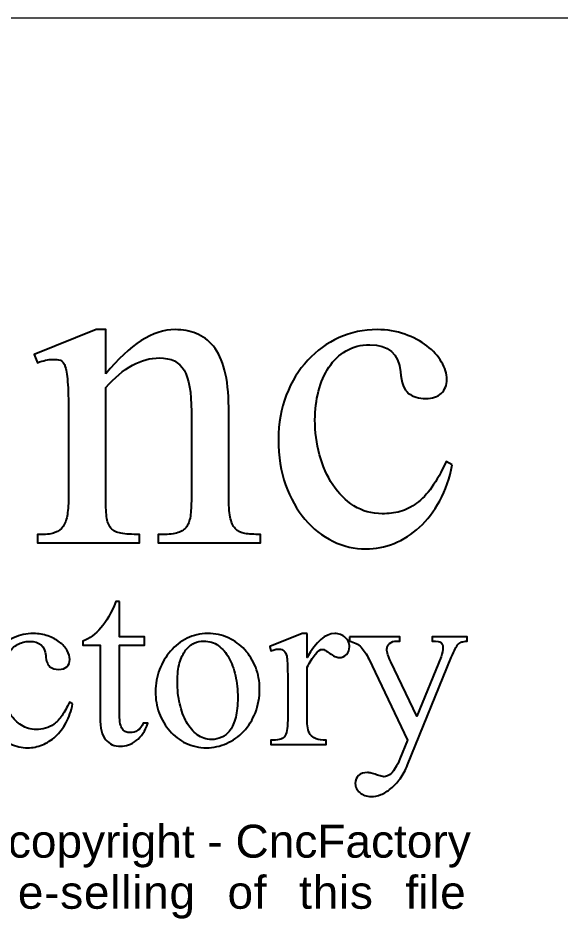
# Model space of a CAD drawing. Header units: millimetres. Extents: x -713 to 709, y -476 to 472.
# Drawn here: x 501.2 to 570.2, y 357.3 to 472.4 of the extents above; entities that cross this region are included whole.
import ezdxf

# ---------------------------------------------------------------- set-up
doc = ezdxf.new("R2010")
doc.units = ezdxf.units.MM
doc.header["$MEASUREMENT"] = 0
doc.layers.add('Livello 1', color=7, linetype='Continuous')
doc.styles.add('0', font='arial.ttf', dxfattribs={"height": 1})

msp = doc.modelspace()

# ---------------------------------------------------------------- linework, layer by layer
at = {"layer": 'Livello 1', "color": 7, "lineweight": 20}
msp.add_lwpolyline([(-713.3127, -475.8986), (709.0873, -475.8986), (709.0873, 472.3682), (-713.3127, 472.3682), (-713.3127, -475.8986)], close=True, dxfattribs=at)
at = {"layer": 'Livello 1'}
for points, knots in [([(512.3379, 427.0963), (515.3961, 430.8423), (518.3373, 432.7153), (521.1468, 432.7153), (521.1468, 432.7153), (522.1125, 432.7153), (523.0197, 432.5543), (523.8392, 432.2178), (523.8392, 432.2178), (524.6733, 431.8959), (525.3902, 431.3545), (526.0195, 430.5936), (526.0195, 430.5936), (526.634, 429.8327), (527.1023, 428.823), (527.4535, 427.55), (527.4535, 427.55), (527.79, 426.2769), (527.9656, 424.6966), (527.9656, 422.809), (527.9656, 422.809), (527.9656, 422.809), (527.9656, 411.5711), (527.9656, 411.5711), (527.9656, 411.5711), (527.9656, 410.4297), (528.0242, 409.5225), (528.1558, 408.864), (528.1558, 408.864), (528.2876, 408.2202), (528.507, 407.7227), (528.7997, 407.3861), (528.7997, 407.3861), (529.107, 407.0642), (529.5167, 406.8593), (530.0288, 406.7715), (530.0288, 406.7715), (530.541, 406.6838), (531.1995, 406.6398), (532.0042, 406.6398), (532.0042, 406.6398), (532.0042, 406.6398), (532.0042, 405.5863), (532.0042, 405.5863), (532.0042, 405.5863), (532.0042, 405.5863), (519.0104, 405.5863), (519.0104, 405.5863), (519.0104, 405.5863), (519.0104, 405.5863), (519.0104, 406.6398), (519.0104, 406.6398), (519.0104, 406.6398), (519.0104, 406.6398), (519.5225, 406.6398), (519.5225, 406.6398), (519.5225, 406.6398), (520.3712, 406.6398), (521.0444, 406.713), (521.5418, 406.874), (521.5418, 406.874), (522.0394, 407.0349), (522.4052, 407.2983), (522.6539, 407.6641), (522.6539, 407.6641), (522.8881, 408.0446), (523.049, 408.5421), (523.1222, 409.1859), (523.1222, 409.1859), (523.1954, 409.8298), (523.2246, 410.6199), (523.2246, 411.5564), (523.2246, 411.5564), (523.2246, 411.5564), (523.2246, 422.3115), (523.2246, 422.3115), (523.2246, 422.3115), (523.2246, 424.7405), (522.9173, 426.4818), (522.3028, 427.5353), (522.3028, 427.5353), (521.6882, 428.5889), (520.6346, 429.1157), (519.1567, 429.1157), (519.1567, 429.1157), (516.8448, 429.1157), (514.5621, 427.8572), (512.3379, 425.3404), (512.3379, 425.3404), (512.3379, 425.3404), (512.3379, 411.5564), (512.3379, 411.5564), (512.3379, 411.5564), (512.3379, 410.4444), (512.3672, 409.5664), (512.4403, 408.9225), (512.4403, 408.9225), (512.5135, 408.2787), (512.7037, 407.7959), (512.9817, 407.4446), (512.9817, 407.4446), (513.2744, 407.1081), (513.6988, 406.8886), (514.2694, 406.7862), (514.2694, 406.7862), (514.8401, 406.6838), (515.6302, 406.6398), (516.6399, 406.6398), (516.6399, 406.6398), (516.6399, 406.6398), (516.6399, 405.5863), (516.6399, 405.5863), (516.6399, 405.5863), (516.6399, 405.5863), (503.6461, 405.5863), (503.6461, 405.5863), (503.6461, 405.5863), (503.6461, 405.5863), (503.6461, 406.6398), (503.6461, 406.6398), (503.6461, 406.6398), (503.6461, 406.6398), (504.2021, 406.6398), (504.2021, 406.6398), (504.2021, 406.6398), (504.8752, 406.6398), (505.4313, 406.713), (505.8703, 406.874), (505.8703, 406.874), (506.3092, 407.0349), (506.6604, 407.2983), (506.9238, 407.6641), (506.9238, 407.6641), (507.1726, 408.0446), (507.3482, 408.5567), (507.4506, 409.2006), (507.4506, 409.2006), (507.553, 409.8444), (507.5969, 410.6346), (507.5969, 411.5857), (507.5969, 411.5857), (507.5969, 411.5857), (507.5969, 421.3311), (507.5969, 421.3311), (507.5969, 421.3311), (507.5969, 423.2187), (507.5676, 424.682), (507.5091, 425.7063), (507.5091, 425.7063), (507.4506, 426.7452), (507.3482, 427.4914), (507.1872, 427.9597), (507.1872, 427.9597), (507.0409, 428.4426), (506.8214, 428.7206), (506.558, 428.8084), (506.558, 428.8084), (506.28, 428.8816), (505.9434, 428.9254), (505.5483, 428.9254), (505.5483, 428.9254), (505.2703, 428.9254), (504.9776, 428.8962), (504.685, 428.823), (504.685, 428.823), (504.3777, 428.7498), (504.0265, 428.6474), (503.6314, 428.5011), (503.6314, 428.5011), (503.6314, 428.5011), (503.2071, 429.5546), (503.2071, 429.5546), (503.2071, 429.5546), (503.2071, 429.5546), (511.0941, 432.7153), (511.0941, 432.7153), (511.0941, 432.7153), (511.0941, 432.7153), (512.3379, 432.7153), (512.3379, 432.7153), (512.3379, 432.7153), (512.3379, 432.7153), (512.3379, 427.0963), (512.3379, 427.0963)], [0, 0, 0, 0, 0.021276596, 0.021276596, 0.021276596, 0.021276596, 0.042553191, 0.042553191, 0.042553191, 0.042553191, 0.063829787, 0.063829787, 0.063829787, 0.063829787, 0.085106383, 0.085106383, 0.085106383, 0.085106383, 0.106382979, 0.106382979, 0.106382979, 0.106382979, 0.127659574, 0.127659574, 0.127659574, 0.127659574, 0.14893617, 0.14893617, 0.14893617, 0.14893617, 0.170212766, 0.170212766, 0.170212766, 0.170212766, 0.191489362, 0.191489362, 0.191489362, 0.191489362, 0.212765957, 0.212765957, 0.212765957, 0.212765957, 0.234042553, 0.234042553, 0.234042553, 0.234042553, 0.255319149, 0.255319149, 0.255319149, 0.255319149, 0.276595745, 0.276595745, 0.276595745, 0.276595745, 0.29787234, 0.29787234, 0.29787234, 0.29787234, 0.319148936, 0.319148936, 0.319148936, 0.319148936, 0.340425532, 0.340425532, 0.340425532, 0.340425532, 0.361702128, 0.361702128, 0.361702128, 0.361702128, 0.382978723, 0.382978723, 0.382978723, 0.382978723, 0.404255319, 0.404255319, 0.404255319, 0.404255319, 0.425531915, 0.425531915, 0.425531915, 0.425531915, 0.446808511, 0.446808511, 0.446808511, 0.446808511, 0.468085106, 0.468085106, 0.468085106, 0.468085106, 0.489361702, 0.489361702, 0.489361702, 0.489361702, 0.510638298, 0.510638298, 0.510638298, 0.510638298, 0.531914894, 0.531914894, 0.531914894, 0.531914894, 0.553191489, 0.553191489, 0.553191489, 0.553191489, 0.574468085, 0.574468085, 0.574468085, 0.574468085, 0.595744681, 0.595744681, 0.595744681, 0.595744681, 0.617021277, 0.617021277, 0.617021277, 0.617021277, 0.638297872, 0.638297872, 0.638297872, 0.638297872, 0.659574468, 0.659574468, 0.659574468, 0.659574468, 0.680851064, 0.680851064, 0.680851064, 0.680851064, 0.70212766, 0.70212766, 0.70212766, 0.70212766, 0.723404255, 0.723404255, 0.723404255, 0.723404255, 0.744680851, 0.744680851, 0.744680851, 0.744680851, 0.765957447, 0.765957447, 0.765957447, 0.765957447, 0.787234043, 0.787234043, 0.787234043, 0.787234043, 0.808510638, 0.808510638, 0.808510638, 0.808510638, 0.829787234, 0.829787234, 0.829787234, 0.829787234, 0.85106383, 0.85106383, 0.85106383, 0.85106383, 0.872340426, 0.872340426, 0.872340426, 0.872340426, 0.893617021, 0.893617021, 0.893617021, 0.893617021, 0.914893617, 0.914893617, 0.914893617, 0.914893617, 0.936170213, 0.936170213, 0.936170213, 0.936170213, 0.957446809, 0.957446809, 0.957446809, 0.957446809, 1, 1, 1, 1]), ([(556.4116, 415.5219), (556.075, 413.7952), (555.5336, 412.2588), (554.802, 410.9272), (554.802, 410.9272), (554.085, 409.5957), (553.2217, 408.4689), (552.2413, 407.5617), (552.2413, 407.5617), (551.2609, 406.6545), (550.1781, 405.9667), (549.0075, 405.4985), (549.0075, 405.4985), (547.8368, 405.0303), (546.637, 404.7961), (545.4078, 404.7961), (545.4078, 404.7961), (543.9592, 404.7961), (542.5544, 405.118), (541.2229, 405.7765), (541.2229, 405.7765), (539.8766, 406.435), (538.6914, 407.3715), (537.6671, 408.5714), (537.6671, 408.5714), (536.6428, 409.7712), (535.8234, 411.2345), (535.2088, 412.9465), (535.2088, 412.9465), (534.5942, 414.6586), (534.2869, 416.5901), (534.2869, 418.7411), (534.2869, 418.7411), (534.2869, 420.7897), (534.6235, 422.6773), (535.2966, 424.3893), (535.2966, 424.3893), (535.9697, 426.116), (536.8769, 427.5792), (538.0183, 428.8084), (538.0183, 428.8084), (539.1596, 430.0375), (540.4912, 431.0033), (541.9984, 431.691), (541.9984, 431.691), (543.5056, 432.3787), (545.1298, 432.7153), (546.8418, 432.7153), (546.8418, 432.7153), (548.1295, 432.7153), (549.3001, 432.5251), (550.3683, 432.13), (550.3683, 432.13), (551.4511, 431.7495), (552.3876, 431.252), (553.1778, 430.6374), (553.1778, 430.6374), (553.9826, 430.0229), (554.5971, 429.3351), (555.0507, 428.5889), (555.0507, 428.5889), (555.4897, 427.828), (555.7092, 427.0963), (555.7092, 426.3793), (555.7092, 426.3793), (555.7092, 425.6331), (555.4751, 425.0478), (555.0068, 424.5942), (555.0068, 424.5942), (554.5386, 424.1552), (553.8802, 423.9357), (553.0168, 423.9357), (553.0168, 423.9357), (552.1389, 423.9357), (551.4218, 424.1552), (550.8512, 424.5942), (550.8512, 424.5942), (550.2805, 425.0478), (549.9439, 425.955), (549.8269, 427.3597), (549.8269, 427.3597), (549.5928, 429.6424), (548.3051, 430.7838), (545.9199, 430.7838), (545.9199, 430.7838), (544.7786, 430.7838), (543.7836, 430.5204), (542.9056, 430.0082), (542.9056, 430.0082), (542.0277, 429.4961), (541.3106, 428.8084), (540.7253, 427.9304), (540.7253, 427.9304), (540.14, 427.0524), (539.6864, 426.0428), (539.3938, 424.8868), (539.3938, 424.8868), (539.0865, 423.7162), (538.9401, 422.5017), (538.9401, 421.214), (538.9401, 421.214), (538.9401, 419.6922), (539.1304, 418.2143), (539.5108, 416.7803), (539.5108, 416.7803), (539.9059, 415.3609), (540.4619, 414.0879), (541.2082, 412.9612), (541.2082, 412.9612), (541.9545, 411.8491), (542.8471, 410.9565), (543.9006, 410.2834), (543.9006, 410.2834), (544.9542, 409.6103), (546.1541, 409.2738), (547.5003, 409.2738), (547.5003, 409.2738), (548.2904, 409.2738), (549.0513, 409.3762), (549.783, 409.5664), (549.783, 409.5664), (550.5146, 409.7712), (551.2023, 410.1225), (551.8755, 410.6199), (551.8755, 410.6199), (552.5486, 411.1028), (553.1924, 411.7906), (553.807, 412.6539), (553.807, 412.6539), (554.4215, 413.5172), (555.0215, 414.6147), (555.6214, 415.9462), (555.6214, 415.9462), (555.6214, 415.9462), (556.4116, 415.5219), (556.4116, 415.5219)], [0, 0, 0, 0, 0.028571429, 0.028571429, 0.028571429, 0.028571429, 0.057142857, 0.057142857, 0.057142857, 0.057142857, 0.085714286, 0.085714286, 0.085714286, 0.085714286, 0.114285714, 0.114285714, 0.114285714, 0.114285714, 0.142857143, 0.142857143, 0.142857143, 0.142857143, 0.171428571, 0.171428571, 0.171428571, 0.171428571, 0.2, 0.2, 0.2, 0.2, 0.228571429, 0.228571429, 0.228571429, 0.228571429, 0.257142857, 0.257142857, 0.257142857, 0.257142857, 0.285714286, 0.285714286, 0.285714286, 0.285714286, 0.314285714, 0.314285714, 0.314285714, 0.314285714, 0.342857143, 0.342857143, 0.342857143, 0.342857143, 0.371428571, 0.371428571, 0.371428571, 0.371428571, 0.4, 0.4, 0.4, 0.4, 0.428571429, 0.428571429, 0.428571429, 0.428571429, 0.457142857, 0.457142857, 0.457142857, 0.457142857, 0.485714286, 0.485714286, 0.485714286, 0.485714286, 0.514285714, 0.514285714, 0.514285714, 0.514285714, 0.542857143, 0.542857143, 0.542857143, 0.542857143, 0.571428571, 0.571428571, 0.571428571, 0.571428571, 0.6, 0.6, 0.6, 0.6, 0.628571429, 0.628571429, 0.628571429, 0.628571429, 0.657142857, 0.657142857, 0.657142857, 0.657142857, 0.685714286, 0.685714286, 0.685714286, 0.685714286, 0.714285714, 0.714285714, 0.714285714, 0.714285714, 0.742857143, 0.742857143, 0.742857143, 0.742857143, 0.771428571, 0.771428571, 0.771428571, 0.771428571, 0.8, 0.8, 0.8, 0.8, 0.828571429, 0.828571429, 0.828571429, 0.828571429, 0.857142857, 0.857142857, 0.857142857, 0.857142857, 0.885714286, 0.885714286, 0.885714286, 0.885714286, 0.914285714, 0.914285714, 0.914285714, 0.914285714, 0.942857143, 0.942857143, 0.942857143, 0.942857143, 1, 1, 1, 1]), ([(514.0791, 398.098), (514.0791, 398.098), (514.0791, 393.6185), (514.0791, 393.6185), (514.0791, 393.6185), (514.0791, 393.6185), (517.2787, 393.6185), (517.2787, 393.6185), (517.2787, 393.6185), (517.2787, 393.6185), (517.2787, 392.5672), (517.2787, 392.5672), (517.2787, 392.5672), (517.2787, 392.5672), (514.0791, 392.5672), (514.0791, 392.5672), (514.0791, 392.5672), (514.0791, 392.5672), (514.0791, 383.6692), (514.0791, 383.6692), (514.0791, 383.6692), (514.0791, 383.2274), (514.1096, 382.8541), (514.1781, 382.557), (514.1781, 382.557), (514.2467, 382.2599), (514.3457, 382.0237), (514.4677, 381.8638), (514.4677, 381.8638), (514.5971, 381.6961), (514.7343, 381.5819), (514.9019, 381.5133), (514.9019, 381.5133), (515.0618, 381.4448), (515.2371, 381.4143), (515.4351, 381.4143), (515.4351, 381.4143), (515.7703, 381.4143), (516.0903, 381.5133), (516.395, 381.7114), (516.395, 381.7114), (516.6997, 381.9095), (516.9359, 382.2066), (517.0959, 382.6027), (517.0959, 382.6027), (517.0959, 382.6027), (517.6901, 382.6027), (517.6901, 382.6027), (517.6901, 382.6027), (517.3473, 381.6276), (516.8521, 380.8963), (516.2122, 380.4087), (516.2122, 380.4087), (515.5723, 379.9211), (514.9095, 379.6773), (514.2238, 379.6773), (514.2238, 379.6773), (513.4392, 379.6773), (512.7993, 379.9516), (512.3269, 380.5077), (512.3269, 380.5077), (511.847, 381.0562), (511.6108, 382.0009), (511.6108, 383.3417), (511.6108, 383.3417), (511.6108, 383.3417), (511.6108, 392.5672), (511.6108, 392.5672), (511.6108, 392.5672), (511.6108, 392.5672), (509.4168, 392.5672), (509.4168, 392.5672), (509.4168, 392.5672), (509.4168, 392.5672), (509.4168, 393.0624), (509.4168, 393.0624), (509.4168, 393.0624), (510.27, 393.39), (511.0395, 393.9461), (511.7251, 394.746), (511.7251, 394.746), (512.4031, 395.5383), (513.0354, 396.6582), (513.622, 398.098), (513.622, 398.098), (513.622, 398.098), (514.0791, 398.098), (514.0791, 398.098)], [0, 0, 0, 0, 0.043478261, 0.043478261, 0.043478261, 0.043478261, 0.086956522, 0.086956522, 0.086956522, 0.086956522, 0.130434783, 0.130434783, 0.130434783, 0.130434783, 0.173913043, 0.173913043, 0.173913043, 0.173913043, 0.217391304, 0.217391304, 0.217391304, 0.217391304, 0.260869565, 0.260869565, 0.260869565, 0.260869565, 0.304347826, 0.304347826, 0.304347826, 0.304347826, 0.347826087, 0.347826087, 0.347826087, 0.347826087, 0.391304348, 0.391304348, 0.391304348, 0.391304348, 0.434782609, 0.434782609, 0.434782609, 0.434782609, 0.47826087, 0.47826087, 0.47826087, 0.47826087, 0.52173913, 0.52173913, 0.52173913, 0.52173913, 0.565217391, 0.565217391, 0.565217391, 0.565217391, 0.608695652, 0.608695652, 0.608695652, 0.608695652, 0.652173913, 0.652173913, 0.652173913, 0.652173913, 0.695652174, 0.695652174, 0.695652174, 0.695652174, 0.739130435, 0.739130435, 0.739130435, 0.739130435, 0.782608696, 0.782608696, 0.782608696, 0.782608696, 0.826086957, 0.826086957, 0.826086957, 0.826086957, 0.869565217, 0.869565217, 0.869565217, 0.869565217, 0.913043478, 0.913043478, 0.913043478, 0.913043478, 1, 1, 1, 1]), ([(508.1217, 385.0786), (507.9465, 384.1797), (507.6647, 383.3798), (507.2837, 382.6865), (507.2837, 382.6865), (506.9104, 381.9932), (506.461, 381.4067), (505.9506, 380.9343), (505.9506, 380.9343), (505.4402, 380.462), (504.8764, 380.104), (504.267, 379.8602), (504.267, 379.8602), (503.6575, 379.6164), (503.0328, 379.4945), (502.3929, 379.4945), (502.3929, 379.4945), (501.6387, 379.4945), (500.9074, 379.6621), (500.2141, 380.0049), (500.2141, 380.0049), (499.5133, 380.3477), (498.8962, 380.8353), (498.3629, 381.46), (498.3629, 381.46), (497.8297, 382.0847), (497.403, 382.8465), (497.0831, 383.7378), (497.0831, 383.7378), (496.7631, 384.6291), (496.6032, 385.6347), (496.6032, 386.7546), (496.6032, 386.7546), (496.6032, 387.8211), (496.7784, 388.8038), (497.1288, 389.6952), (497.1288, 389.6952), (497.4792, 390.5941), (497.9515, 391.3559), (498.5458, 391.9958), (498.5458, 391.9958), (499.14, 392.6358), (499.8332, 393.1386), (500.6179, 393.4966), (500.6179, 393.4966), (501.4025, 393.8547), (502.2482, 394.0299), (503.1395, 394.0299), (503.1395, 394.0299), (503.8099, 394.0299), (504.4193, 393.9309), (504.9755, 393.7252), (504.9755, 393.7252), (505.5392, 393.5271), (506.0267, 393.2681), (506.4382, 392.9481), (506.4382, 392.9481), (506.8571, 392.6282), (507.1771, 392.2701), (507.4133, 391.8816), (507.4133, 391.8816), (507.6418, 391.4854), (507.7561, 391.1045), (507.7561, 390.7313), (507.7561, 390.7313), (507.7561, 390.3427), (507.6342, 390.038), (507.3904, 389.8018), (507.3904, 389.8018), (507.1466, 389.5733), (506.8038, 389.459), (506.3543, 389.459), (506.3543, 389.459), (505.8972, 389.459), (505.5239, 389.5733), (505.2269, 389.8018), (505.2269, 389.8018), (504.9298, 390.038), (504.7545, 390.5103), (504.6936, 391.2417), (504.6936, 391.2417), (504.5717, 392.4301), (503.9013, 393.0243), (502.6596, 393.0243), (502.6596, 393.0243), (502.0653, 393.0243), (501.5473, 392.8872), (501.0902, 392.6205), (501.0902, 392.6205), (500.6331, 392.3539), (500.2599, 391.9958), (499.9551, 391.5388), (499.9551, 391.5388), (499.6504, 391.0817), (499.4142, 390.556), (499.2619, 389.9542), (499.2619, 389.9542), (499.1019, 389.3448), (499.0257, 388.7124), (499.0257, 388.042), (499.0257, 388.042), (499.0257, 387.2497), (499.1248, 386.4803), (499.3228, 385.7338), (499.3228, 385.7338), (499.5285, 384.9948), (499.818, 384.332), (500.2065, 383.7454), (500.2065, 383.7454), (500.595, 383.1665), (501.0597, 382.7018), (501.6082, 382.3513), (501.6082, 382.3513), (502.1568, 382.0009), (502.7815, 381.8257), (503.4823, 381.8257), (503.4823, 381.8257), (503.8937, 381.8257), (504.2898, 381.879), (504.6707, 381.978), (504.6707, 381.978), (505.0516, 382.0847), (505.4097, 382.2675), (505.7601, 382.5265), (505.7601, 382.5265), (506.1106, 382.7779), (506.4457, 383.136), (506.7657, 383.5855), (506.7657, 383.5855), (507.0857, 384.0349), (507.398, 384.6063), (507.7104, 385.2995), (507.7104, 385.2995), (507.7104, 385.2995), (508.1217, 385.0786), (508.1217, 385.0786)], [0, 0, 0, 0, 0.028571429, 0.028571429, 0.028571429, 0.028571429, 0.057142857, 0.057142857, 0.057142857, 0.057142857, 0.085714286, 0.085714286, 0.085714286, 0.085714286, 0.114285714, 0.114285714, 0.114285714, 0.114285714, 0.142857143, 0.142857143, 0.142857143, 0.142857143, 0.171428571, 0.171428571, 0.171428571, 0.171428571, 0.2, 0.2, 0.2, 0.2, 0.228571429, 0.228571429, 0.228571429, 0.228571429, 0.257142857, 0.257142857, 0.257142857, 0.257142857, 0.285714286, 0.285714286, 0.285714286, 0.285714286, 0.314285714, 0.314285714, 0.314285714, 0.314285714, 0.342857143, 0.342857143, 0.342857143, 0.342857143, 0.371428571, 0.371428571, 0.371428571, 0.371428571, 0.4, 0.4, 0.4, 0.4, 0.428571429, 0.428571429, 0.428571429, 0.428571429, 0.457142857, 0.457142857, 0.457142857, 0.457142857, 0.485714286, 0.485714286, 0.485714286, 0.485714286, 0.514285714, 0.514285714, 0.514285714, 0.514285714, 0.542857143, 0.542857143, 0.542857143, 0.542857143, 0.571428571, 0.571428571, 0.571428571, 0.571428571, 0.6, 0.6, 0.6, 0.6, 0.628571429, 0.628571429, 0.628571429, 0.628571429, 0.657142857, 0.657142857, 0.657142857, 0.657142857, 0.685714286, 0.685714286, 0.685714286, 0.685714286, 0.714285714, 0.714285714, 0.714285714, 0.714285714, 0.742857143, 0.742857143, 0.742857143, 0.742857143, 0.771428571, 0.771428571, 0.771428571, 0.771428571, 0.8, 0.8, 0.8, 0.8, 0.828571429, 0.828571429, 0.828571429, 0.828571429, 0.857142857, 0.857142857, 0.857142857, 0.857142857, 0.885714286, 0.885714286, 0.885714286, 0.885714286, 0.914285714, 0.914285714, 0.914285714, 0.914285714, 0.942857143, 0.942857143, 0.942857143, 0.942857143, 1, 1, 1, 1]), ([(525.293, 394.0299), (526.2453, 394.0299), (527.1213, 393.847), (527.9288, 393.4737), (527.9288, 393.4737), (528.7288, 393.1005), (529.4296, 392.5977), (530.0162, 391.9654), (530.0162, 391.9654), (530.6028, 391.3331), (531.0675, 390.5865), (531.4027, 389.7333), (531.4027, 389.7333), (531.7379, 388.8724), (531.9055, 387.9735), (531.9055, 387.0212), (531.9055, 387.0212), (531.9055, 385.9014), (531.7227, 384.8805), (531.357, 383.9587), (531.357, 383.9587), (530.9914, 383.0369), (530.4961, 382.2447), (529.8715, 381.5819), (529.8715, 381.5819), (529.2468, 380.9191), (528.5231, 380.4087), (527.7003, 380.043), (527.7003, 380.043), (526.8852, 379.6773), (526.0243, 379.4945), (525.133, 379.4945), (525.133, 379.4945), (524.196, 379.4945), (523.3275, 379.685), (522.5276, 380.0735), (522.5276, 380.0735), (521.7277, 380.462), (521.0421, 380.98), (520.4707, 381.6352), (520.4707, 381.6352), (519.8994, 382.2904), (519.4499, 383.0522), (519.1299, 383.913), (519.1299, 383.913), (518.81, 384.7815), (518.65, 385.6881), (518.65, 386.6403), (518.65, 386.6403), (518.65, 387.623), (518.8252, 388.5525), (519.168, 389.4438), (519.168, 389.4438), (519.5108, 390.3275), (519.9756, 391.1121), (520.5697, 391.7978), (520.5697, 391.7978), (521.1716, 392.4834), (521.8725, 393.0243), (522.6723, 393.428), (522.6723, 393.428), (523.4799, 393.8318), (524.3484, 394.0299), (525.293, 394.0299)], [0, 0, 0, 0, 0.058823529, 0.058823529, 0.058823529, 0.058823529, 0.117647059, 0.117647059, 0.117647059, 0.117647059, 0.176470588, 0.176470588, 0.176470588, 0.176470588, 0.235294118, 0.235294118, 0.235294118, 0.235294118, 0.294117647, 0.294117647, 0.294117647, 0.294117647, 0.352941176, 0.352941176, 0.352941176, 0.352941176, 0.411764706, 0.411764706, 0.411764706, 0.411764706, 0.470588235, 0.470588235, 0.470588235, 0.470588235, 0.529411765, 0.529411765, 0.529411765, 0.529411765, 0.588235294, 0.588235294, 0.588235294, 0.588235294, 0.647058824, 0.647058824, 0.647058824, 0.647058824, 0.705882353, 0.705882353, 0.705882353, 0.705882353, 0.764705882, 0.764705882, 0.764705882, 0.764705882, 0.823529412, 0.823529412, 0.823529412, 0.823529412, 0.882352941, 0.882352941, 0.882352941, 0.882352941, 1, 1, 1, 1]), ([(537.9391, 394.0299), (537.9391, 394.0299), (537.9391, 390.9674), (537.9391, 390.9674), (537.9391, 390.9674), (539.0894, 393.009), (540.2626, 394.0299), (541.451, 394.0299), (541.451, 394.0299), (541.7177, 394.0299), (541.9691, 393.9842), (542.1976, 393.8927), (542.1976, 393.8927), (542.4262, 393.809), (542.6242, 393.6794), (542.7918, 393.5271), (542.7918, 393.5271), (542.9594, 393.3671), (543.0966, 393.1919), (543.188, 392.9938), (543.188, 392.9938), (543.287, 392.7881), (543.3327, 392.5748), (543.3327, 392.3539), (543.3327, 392.3539), (543.3327, 391.9654), (543.2032, 391.6378), (542.9442, 391.3711), (542.9442, 391.3711), (542.6852, 391.1045), (542.3805, 390.9674), (542.03, 390.9674), (542.03, 390.9674), (541.87, 390.9674), (541.6796, 391.0207), (541.4663, 391.1274), (541.4663, 391.1274), (541.253, 391.234), (541.0473, 391.3559), (540.8492, 391.4931), (540.8492, 391.4931), (540.6435, 391.6302), (540.4607, 391.7521), (540.2931, 391.8587), (540.2931, 391.8587), (540.1255, 391.9654), (539.996, 392.0187), (539.9046, 392.0187), (539.9046, 392.0187), (539.6379, 392.0187), (539.3332, 391.8054), (538.9751, 391.3711), (538.9751, 391.3711), (538.6247, 390.9446), (538.2819, 390.396), (537.9391, 389.7333), (537.9391, 389.7333), (537.9391, 389.7333), (537.9391, 383.1208), (537.9391, 383.1208), (537.9391, 383.1208), (537.9391, 382.717), (537.962, 382.3513), (538.0153, 382.0237), (538.0153, 382.0237), (538.0686, 381.6961), (538.1753, 381.4143), (538.3428, 381.1857), (538.3428, 381.1857), (538.5104, 380.9496), (538.7542, 380.7744), (539.0742, 380.6449), (539.0742, 380.6449), (539.3942, 380.5153), (539.8208, 380.4544), (540.3616, 380.4544), (540.3616, 380.4544), (540.3616, 380.4544), (540.3616, 379.9059), (540.3616, 379.9059), (540.3616, 379.9059), (540.3616, 379.9059), (533.3225, 379.9059), (533.3225, 379.9059), (533.3225, 379.9059), (533.3225, 379.9059), (533.3225, 380.4544), (533.3225, 380.4544), (533.3225, 380.4544), (533.7643, 380.4544), (534.1224, 380.4849), (534.3967, 380.5458), (534.3967, 380.5458), (534.6709, 380.6067), (534.8842, 380.721), (535.0518, 380.9039), (535.0518, 380.9039), (535.2118, 381.0791), (535.3261, 381.3381), (535.3794, 381.6733), (535.3794, 381.6733), (535.4404, 382.0085), (535.4708, 382.4504), (535.4708, 383.0065), (535.4708, 383.0065), (535.4708, 383.0065), (535.4708, 388.3239), (535.4708, 388.3239), (535.4708, 388.3239), (535.4708, 389.1314), (535.4632, 389.7637), (535.4404, 390.2284), (535.4404, 390.2284), (535.4175, 390.6855), (535.387, 390.9979), (535.3565, 391.1655), (535.3565, 391.1655), (535.2118, 391.7597), (534.8766, 392.0568), (534.3586, 392.0568), (534.3586, 392.0568), (534.1986, 392.0568), (534.0386, 392.0415), (533.871, 392.0035), (533.871, 392.0035), (533.711, 391.9654), (533.5282, 391.9121), (533.3149, 391.8359), (533.3149, 391.8359), (533.3149, 391.8359), (533.1854, 392.3844), (533.1854, 392.3844), (533.1854, 392.3844), (533.1854, 392.3844), (537.3144, 394.0299), (537.3144, 394.0299), (537.3144, 394.0299), (537.3144, 394.0299), (537.9391, 394.0299), (537.9391, 394.0299)], [0, 0, 0, 0, 0.027777778, 0.027777778, 0.027777778, 0.027777778, 0.055555556, 0.055555556, 0.055555556, 0.055555556, 0.083333333, 0.083333333, 0.083333333, 0.083333333, 0.111111111, 0.111111111, 0.111111111, 0.111111111, 0.138888889, 0.138888889, 0.138888889, 0.138888889, 0.166666667, 0.166666667, 0.166666667, 0.166666667, 0.194444444, 0.194444444, 0.194444444, 0.194444444, 0.222222222, 0.222222222, 0.222222222, 0.222222222, 0.25, 0.25, 0.25, 0.25, 0.277777778, 0.277777778, 0.277777778, 0.277777778, 0.305555556, 0.305555556, 0.305555556, 0.305555556, 0.333333333, 0.333333333, 0.333333333, 0.333333333, 0.361111111, 0.361111111, 0.361111111, 0.361111111, 0.388888889, 0.388888889, 0.388888889, 0.388888889, 0.416666667, 0.416666667, 0.416666667, 0.416666667, 0.444444444, 0.444444444, 0.444444444, 0.444444444, 0.472222222, 0.472222222, 0.472222222, 0.472222222, 0.5, 0.5, 0.5, 0.5, 0.527777778, 0.527777778, 0.527777778, 0.527777778, 0.555555556, 0.555555556, 0.555555556, 0.555555556, 0.583333333, 0.583333333, 0.583333333, 0.583333333, 0.611111111, 0.611111111, 0.611111111, 0.611111111, 0.638888889, 0.638888889, 0.638888889, 0.638888889, 0.666666667, 0.666666667, 0.666666667, 0.666666667, 0.694444444, 0.694444444, 0.694444444, 0.694444444, 0.722222222, 0.722222222, 0.722222222, 0.722222222, 0.75, 0.75, 0.75, 0.75, 0.777777778, 0.777777778, 0.777777778, 0.777777778, 0.805555556, 0.805555556, 0.805555556, 0.805555556, 0.833333333, 0.833333333, 0.833333333, 0.833333333, 0.861111111, 0.861111111, 0.861111111, 0.861111111, 0.888888889, 0.888888889, 0.888888889, 0.888888889, 0.916666667, 0.916666667, 0.916666667, 0.916666667, 0.944444444, 0.944444444, 0.944444444, 0.944444444, 1, 1, 1, 1]), ([(543.3403, 393.6185), (543.3403, 393.6185), (549.7396, 393.6185), (549.7396, 393.6185), (549.7396, 393.6185), (549.7396, 393.6185), (549.7396, 393.07), (549.7396, 393.07), (549.7396, 393.07), (549.7396, 393.07), (549.4272, 393.07), (549.4272, 393.07), (549.4272, 393.07), (548.9854, 393.07), (548.6502, 392.971), (548.4293, 392.7805), (548.4293, 392.7805), (548.2083, 392.5825), (548.094, 392.3386), (548.094, 392.0415), (548.094, 392.0415), (548.094, 391.6378), (548.254, 391.1045), (548.5816, 390.4341), (548.5816, 390.4341), (548.5816, 390.4341), (551.9031, 383.5016), (551.9031, 383.5016), (551.9031, 383.5016), (551.9031, 383.5016), (554.9808, 391.0817), (554.9808, 391.0817), (554.9808, 391.0817), (555.1408, 391.5007), (555.2246, 391.9044), (555.2246, 392.3082), (555.2246, 392.3082), (555.2246, 392.5443), (555.1484, 392.7348), (554.9961, 392.8719), (554.9961, 392.8719), (554.8361, 393.0015), (554.4552, 393.07), (553.8533, 393.07), (553.8533, 393.07), (553.8533, 393.07), (553.8533, 393.6185), (553.8533, 393.6185), (553.8533, 393.6185), (553.8533, 393.6185), (558.2871, 393.6185), (558.2871, 393.6185), (558.2871, 393.6185), (558.2871, 393.6185), (558.2871, 393.07), (558.2871, 393.07), (558.2871, 393.07), (558.0204, 393.0395), (557.7996, 393.0015), (557.6319, 392.9557), (557.6319, 392.9557), (557.4567, 392.91), (557.312, 392.8262), (557.1749, 392.6891), (557.1749, 392.6891), (557.0377, 392.552), (556.9082, 392.3539), (556.7711, 392.0872), (556.7711, 392.0872), (556.6416, 391.8206), (556.4816, 391.455), (556.2835, 390.9903), (556.2835, 390.9903), (556.2835, 390.9903), (550.7223, 377.3005), (550.7223, 377.3005), (550.7223, 377.3005), (550.4557, 376.6453), (550.1357, 376.0664), (549.7624, 375.556), (549.7624, 375.556), (549.3891, 375.0531), (549.0006, 374.6341), (548.5892, 374.299), (548.5892, 374.299), (548.1855, 373.9637), (547.7589, 373.7047), (547.3322, 373.5372), (547.3322, 373.5372), (546.898, 373.3619), (546.479, 373.2781), (546.0829, 373.2781), (546.0829, 373.2781), (545.7858, 373.2781), (545.5115, 373.3238), (545.2677, 373.4153), (545.2677, 373.4153), (545.024, 373.499), (544.8106, 373.6286), (544.6278, 373.7809), (544.6278, 373.7809), (544.4526, 373.9409), (544.3155, 374.1161), (544.2164, 374.3142), (544.2164, 374.3142), (544.1174, 374.5199), (544.0717, 374.7332), (544.0717, 374.9541), (544.0717, 374.9541), (544.0717, 375.3731), (544.2088, 375.7083), (544.483, 375.9597), (544.483, 375.9597), (544.7573, 376.2111), (545.1382, 376.3406), (545.6105, 376.3406), (545.6105, 376.3406), (545.7172, 376.3406), (545.8772, 376.3102), (546.0905, 376.2492), (546.0905, 376.2492), (546.3114, 376.1959), (546.5247, 376.1349), (546.7533, 376.0664), (546.7533, 376.0664), (546.9742, 375.9978), (547.1723, 375.9369), (547.3551, 375.8835), (547.3551, 375.8835), (547.5303, 375.8226), (547.6446, 375.7921), (547.6903, 375.7921), (547.6903, 375.7921), (547.9874, 375.7921), (548.3074, 375.9521), (548.6578, 376.2721), (548.6578, 376.2721), (549.0082, 376.592), (549.3663, 377.1939), (549.7396, 378.0699), (549.7396, 378.0699), (549.7396, 378.0699), (550.7223, 380.4392), (550.7223, 380.4392), (550.7223, 380.4392), (550.7223, 380.4392), (545.7858, 390.7922), (545.7858, 390.7922), (545.7858, 390.7922), (545.5191, 391.4016), (545.1915, 391.8968), (544.8183, 392.2853), (544.8183, 392.2853), (544.445, 392.6739), (543.9498, 392.9329), (543.3403, 393.07), (543.3403, 393.07), (543.3403, 393.07), (543.3403, 393.6185), (543.3403, 393.6185)], [0, 0, 0, 0, 0.024390244, 0.024390244, 0.024390244, 0.024390244, 0.048780488, 0.048780488, 0.048780488, 0.048780488, 0.073170732, 0.073170732, 0.073170732, 0.073170732, 0.097560976, 0.097560976, 0.097560976, 0.097560976, 0.12195122, 0.12195122, 0.12195122, 0.12195122, 0.146341463, 0.146341463, 0.146341463, 0.146341463, 0.170731707, 0.170731707, 0.170731707, 0.170731707, 0.195121951, 0.195121951, 0.195121951, 0.195121951, 0.219512195, 0.219512195, 0.219512195, 0.219512195, 0.243902439, 0.243902439, 0.243902439, 0.243902439, 0.268292683, 0.268292683, 0.268292683, 0.268292683, 0.292682927, 0.292682927, 0.292682927, 0.292682927, 0.317073171, 0.317073171, 0.317073171, 0.317073171, 0.341463415, 0.341463415, 0.341463415, 0.341463415, 0.365853659, 0.365853659, 0.365853659, 0.365853659, 0.390243902, 0.390243902, 0.390243902, 0.390243902, 0.414634146, 0.414634146, 0.414634146, 0.414634146, 0.43902439, 0.43902439, 0.43902439, 0.43902439, 0.463414634, 0.463414634, 0.463414634, 0.463414634, 0.487804878, 0.487804878, 0.487804878, 0.487804878, 0.512195122, 0.512195122, 0.512195122, 0.512195122, 0.536585366, 0.536585366, 0.536585366, 0.536585366, 0.56097561, 0.56097561, 0.56097561, 0.56097561, 0.585365854, 0.585365854, 0.585365854, 0.585365854, 0.609756098, 0.609756098, 0.609756098, 0.609756098, 0.634146341, 0.634146341, 0.634146341, 0.634146341, 0.658536585, 0.658536585, 0.658536585, 0.658536585, 0.682926829, 0.682926829, 0.682926829, 0.682926829, 0.707317073, 0.707317073, 0.707317073, 0.707317073, 0.731707317, 0.731707317, 0.731707317, 0.731707317, 0.756097561, 0.756097561, 0.756097561, 0.756097561, 0.780487805, 0.780487805, 0.780487805, 0.780487805, 0.804878049, 0.804878049, 0.804878049, 0.804878049, 0.829268293, 0.829268293, 0.829268293, 0.829268293, 0.853658537, 0.853658537, 0.853658537, 0.853658537, 0.87804878, 0.87804878, 0.87804878, 0.87804878, 0.902439024, 0.902439024, 0.902439024, 0.902439024, 0.926829268, 0.926829268, 0.926829268, 0.926829268, 0.951219512, 0.951219512, 0.951219512, 0.951219512, 1, 1, 1, 1]), ([(524.8207, 393.07), (524.3864, 393.07), (523.9674, 392.9786), (523.5637, 392.7881), (523.5637, 392.7881), (523.1599, 392.6053), (522.8019, 392.3082), (522.4895, 391.8968), (522.4895, 391.8968), (522.1772, 391.4854), (521.9258, 390.9521), (521.7277, 390.2894), (521.7277, 390.2894), (521.5372, 389.6342), (521.4382, 388.8343), (521.4382, 387.8973), (521.4382, 387.8973), (521.4382, 386.9222), (521.5372, 385.9928), (521.7429, 385.1014), (521.7429, 385.1014), (521.941, 384.2177), (522.2305, 383.4331), (522.6038, 382.7627), (522.6038, 382.7627), (522.9771, 382.0923), (523.4342, 381.5514), (523.9674, 381.1477), (523.9674, 381.1477), (524.5083, 380.7439), (525.1025, 380.5458), (525.7577, 380.5458), (525.7577, 380.5458), (526.2376, 380.5458), (526.6795, 380.6372), (527.0908, 380.8277), (527.0908, 380.8277), (527.5022, 381.0105), (527.8527, 381.3153), (528.1574, 381.7342), (528.1574, 381.7342), (528.4545, 382.1532), (528.6907, 382.7018), (528.8583, 383.3798), (528.8583, 383.3798), (529.0335, 384.0578), (529.1173, 384.8958), (529.1173, 385.8785), (529.1173, 385.8785), (529.1173, 386.8612), (529.0182, 387.7907), (528.8278, 388.6667), (528.8278, 388.6667), (528.6297, 389.5428), (528.3555, 390.3046), (527.9898, 390.9521), (527.9898, 390.9521), (527.6241, 391.5997), (527.1747, 392.1177), (526.6414, 392.4986), (526.6414, 392.4986), (526.1157, 392.8795), (525.5063, 393.07), (524.8207, 393.07)], [0, 0, 0, 0, 0.058823529, 0.058823529, 0.058823529, 0.058823529, 0.117647059, 0.117647059, 0.117647059, 0.117647059, 0.176470588, 0.176470588, 0.176470588, 0.176470588, 0.235294118, 0.235294118, 0.235294118, 0.235294118, 0.294117647, 0.294117647, 0.294117647, 0.294117647, 0.352941176, 0.352941176, 0.352941176, 0.352941176, 0.411764706, 0.411764706, 0.411764706, 0.411764706, 0.470588235, 0.470588235, 0.470588235, 0.470588235, 0.529411765, 0.529411765, 0.529411765, 0.529411765, 0.588235294, 0.588235294, 0.588235294, 0.588235294, 0.647058824, 0.647058824, 0.647058824, 0.647058824, 0.705882353, 0.705882353, 0.705882353, 0.705882353, 0.764705882, 0.764705882, 0.764705882, 0.764705882, 0.823529412, 0.823529412, 0.823529412, 0.823529412, 0.882352941, 0.882352941, 0.882352941, 0.882352941, 1, 1, 1, 1])]:
    msp.add_open_spline(points, degree=3, knots=knots, dxfattribs=at)

# ---------------------------------------------------------------- texts
at = {"layer": 'Livello 1', "style": '0'}
for s, height, p in [('All rights reserved - © copyright - CncFactory', 4.190688, (441.89407, 365.50331)), ('l', 4.19069, (512.89487, 359.00091)), ('l', 4.19069, (514.29307, 359.00091)), ('i', 4.19069, (515.69127, 359.00091)), ('f', 4.19069, (531.15877, 359.00091)), ('t', 4.19069, (536.92367, 359.00091)), ('h', 4.19069, (538.64587, 359.00091)), ('i', 4.19069, (541.98807, 359.00091)), ('fi', 4.190688, (550.44427, 359.00091)), ('l', 4.19069, (553.45957, 359.00091)), ('e', 4.19069, (501.15187, 359.00091)), ('s', 4.19069, (506.53737, 359.00091)), ('e', 4.19069, (509.55267, 359.00091)), ('n', 4.19069, (517.08947, 359.00091)), ('g', 4.19069, (520.43167, 359.00091)), ('o', 4.19069, (527.81657, 359.00091)), ('s', 4.19069, (543.38627, 359.00091)), ('e', 4.19069, (554.85777, 359.00091)), ('-', 4.19069, (504.49407, 359.00091))]:
    msp.add_text(s, height=height, dxfattribs=at).set_placement(p)

doc.saveas('drawing.dxf')
